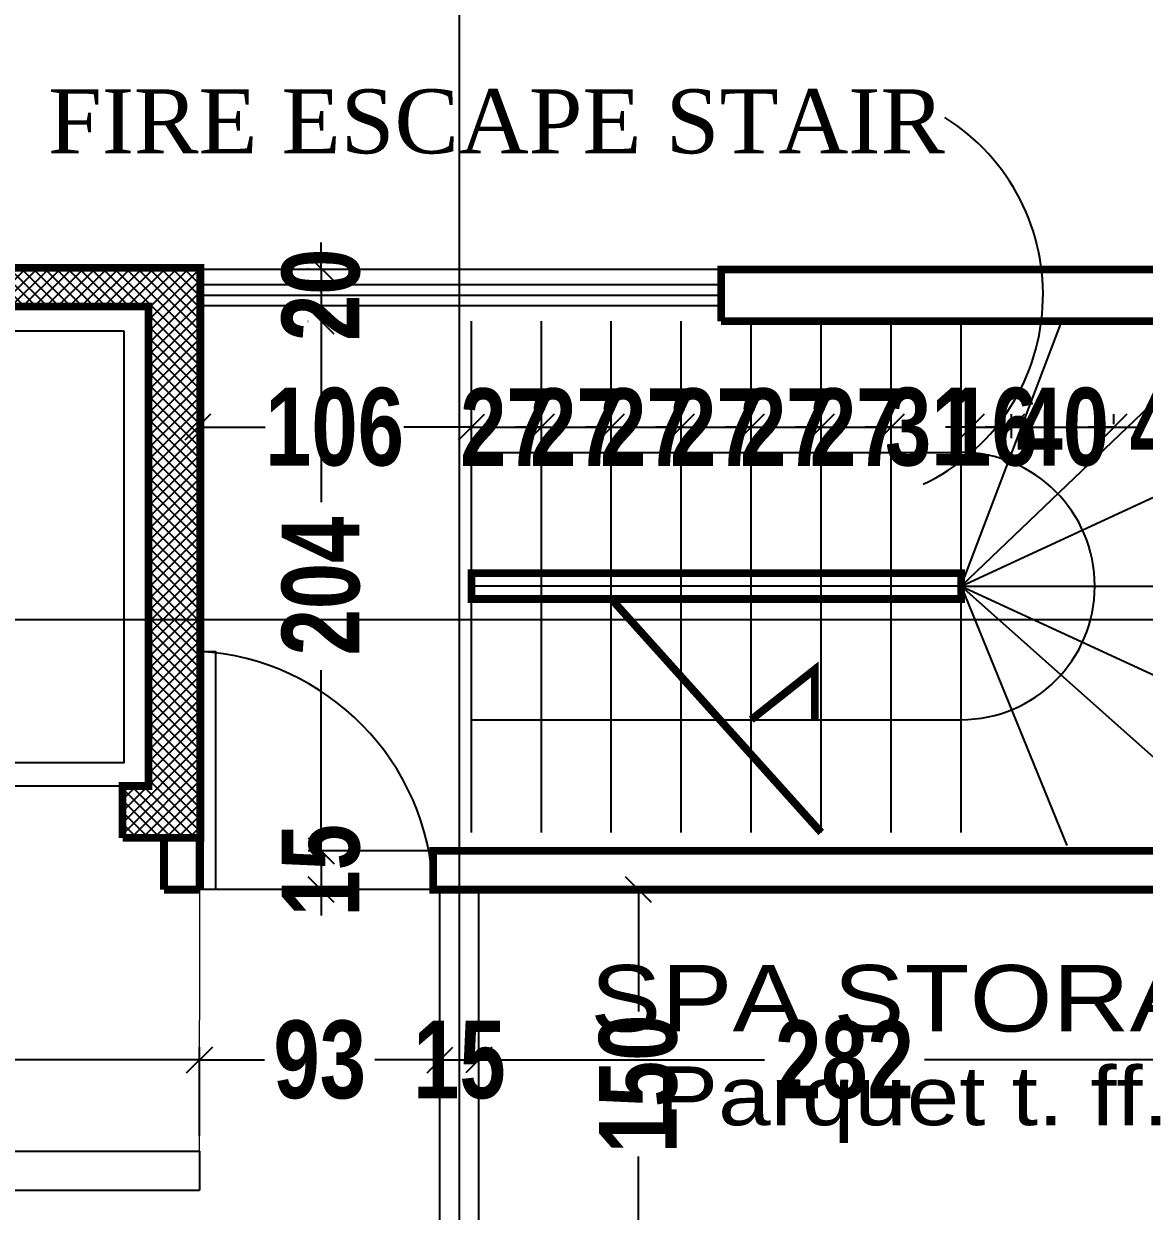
# Model space of a CAD drawing. Extents: x 285329 to 658348, y -83126 to -16980.
# Drawn here: x 354938.6 to 355371.1, y -39686.7 to -39228.2 of the extents above; entities that cross this region are included whole.
import ezdxf

# ---------------------------------------------------------------- set-up
doc = ezdxf.new("R2010")
doc.units = 0
doc.layers.get('0').update_dxf_attribs({"linetype": 'CONTINUOUS'})
doc.layers.get('DEFPOINTS').update_dxf_attribs({"color": 9, "linetype": 'CONTINUOUS'})
for name, color, linetype, lineweight in [('A-text finishing', 6, 'CONTINUOUS', 13), ('A-text function', 30, 'CONTINUOUS', 20), ('VIS', 8, 'CONTINUOUS', 18)]:
    doc.layers.add(name, color=color, linetype=linetype, lineweight=lineweight)
for name, color, linetype in [('AXIS', 1, 'CONTINUOUS'), ('FURNITURE', 4, 'CONTINUOUS'), ('TEXT', 3, 'CONTINUOUS'), ('WALL', 7, 'CONTINUOUS')]:
    doc.layers.add(name, color=color, linetype=linetype)
doc.styles.add('ARIAL', font='BOD_CB.TTF', dxfattribs={"width": 1.2})
doc.styles.add('CITYBLUEPRINT', font='cityb___.ttf', dxfattribs={"width": 0.8})
doc.styles.add('style2', font='romantic.ttf', dxfattribs={"height": 50})
doc.dimstyles.new('50', dxfattribs={"dimtxt": 30, "dimasz": 10, "dimexe": 5, "dimexo": 6, "dimgap": 5, "dimtad": 0, "dimdec": 0, "dimdsep": 46, "dimtxsty": 'CITYBLUEPRINT', "dimblk1": 'OBLIQUE', "dimblk2": 'OBLIQUE', "dimsah": 1, "dimcen": 0.05, "dimdle": 0.03, "dimclre": 22, "dimclrt": 7, "dimadec": 0, "dimazin": 0, "dimtfac": 1, "dimtdec": 0, "dimtix": 1, "dimtmove": 0, "dimatfit": 3, "dimldrblk": 'OBLIQUE', "dimfxl": 1, "dimtolj": 1, "dimtzin": 0, "dimarcsym": 0})

# ---------------------------------------------------------------- blocks, each defined once
blk = doc.blocks.new('ST')
at = {"layer": 'WALL', "linetype": 'Continuous'}
for p, q in [((289093.86, -12839.65), (289282.86, -12839.65)), ((289093.86, -12942.85), (289282.86, -12942.85))]:
    blk.add_line(p, q, dxfattribs=at)
at = {"layer": 'WALL', "linetype": 'Continuous', "const_width": 3}
for points in [[(289147.86, -12896.25), (289228.86, -12986.4)], [(289201.86, -12942.85), (289226.39, -12923.44), (289226.39, -12942.85)]]:
    blk.add_lwpolyline(points, dxfattribs=at)
at = {"layer": 'WALL', "linetype": 'Continuous'}
blk.add_arc((289282.86, -12891.25), 51.6, 270, 90, dxfattribs=at)
blk = doc.blocks.new('cbcb')
at = {"layer": 'AXIS'}
blk.add_line((327244.25, -11089.2), (329571.96, -11089.2), dxfattribs=at)
blk = doc.blocks.new('_Oblique')
at = {"color": 0, "lineweight": -2}
blk.add_line((-0.5, -0.5), (0.5, 0.5), dxfattribs=at)
blk = doc.blocks.new('*D2456')
at = {"layer": 'DEFPOINTS', "color": 0, "linetype": 'Continuous', "lineweight": 5, "transparency": 16777216}
for p in [(355054.25, -39322.66), (355053.42, -39343.08), (355054.25, -39343.08)]:
    blk.add_point(p, dxfattribs=at)
at = {"layer": 'VIS', "color": 0, "linetype": 'Continuous', "lineweight": -2, "transparency": 16777216}
for p, q in [((355053.42, -39322.66), (355053.42, -39312.66)), ((355053.42, -39322.66), (355053.42, -39343.08)), ((355053.42, -39343.08), (355053.42, -39353.08))]:
    blk.add_line(p, q, dxfattribs=at)
at = {"layer": 'VIS', "color": 22, "linetype": 'Continuous', "lineweight": -2, "transparency": 16777216}
for p, q in [((355048.25, -39322.66), (355048.42, -39322.66)), ((355048.25, -39343.08), (355048.42, -39343.08))]:
    blk.add_line(p, q, dxfattribs=at)
at = {"layer": 'VIS', "color": 0, "linetype": 'Continuous', "lineweight": -2, "transparency": 16777216, "xscale": 10, "yscale": 10, "zscale": 10}
for p, rotation in [((355053.42, -39322.66), 270), ((355053.42, -39343.08), 90)]:
    blk.add_blockref('_Oblique', p, dxfattribs=dict(at, rotation=rotation))
at = {"layer": 'VIS', "color": 7, "linetype": 'Continuous', "lineweight": 5, "transparency": 16777216, "insert": (355053.42, -39332.87), "char_height": 30, "attachment_point": 5, "rotation": 90, "style": 'CITYBLUEPRINT'}
blk.add_mtext('\\A1;20', dxfattribs=at)
blk = doc.blocks.new('*D2457')
at = {"layer": 'DEFPOINTS', "color": 0, "linetype": 'Continuous', "lineweight": 5, "transparency": 16777216}
for p in [(355054.25, -39343.08), (355053.42, -39547.51), (355106.98, -39547.51)]:
    blk.add_point(p, dxfattribs=at)
at = {"layer": 'VIS', "color": 22, "linetype": 'Continuous', "lineweight": -2, "transparency": 16777216}
for p, q in [((355048.25, -39343.08), (355048.42, -39343.08)), ((355100.98, -39547.51), (355048.42, -39547.51))]:
    blk.add_line(p, q, dxfattribs=at)
at = {"layer": 'VIS', "color": 0, "linetype": 'Continuous', "lineweight": -2, "transparency": 16777216}
for p, q in [((355053.42, -39343.05), (355053.42, -39412.86)), ((355053.42, -39547.54), (355053.42, -39477.73))]:
    blk.add_line(p, q, dxfattribs=at)
at = {"layer": 'VIS', "color": 0, "linetype": 'Continuous', "lineweight": -2, "transparency": 16777216, "xscale": 10, "yscale": 10, "zscale": 10}
for p, rotation in [((355053.42, -39343.08), 90), ((355053.42, -39547.51), 270)]:
    blk.add_blockref('_Oblique', p, dxfattribs=dict(at, rotation=rotation))
at = {"layer": 'VIS', "color": 7, "linetype": 'Continuous', "lineweight": 5, "transparency": 16777216, "insert": (355053.42, -39445.3), "char_height": 30, "attachment_point": 5, "rotation": 90, "style": 'CITYBLUEPRINT'}
blk.add_mtext('\\A1;204', dxfattribs=at)
blk = doc.blocks.new('*D2458')
at = {"layer": 'DEFPOINTS', "color": 0, "linetype": 'Continuous', "lineweight": 5, "transparency": 16777216}
for p in [(355106.98, -39547.51), (355053.42, -39562.51), (355106.98, -39562.51)]:
    blk.add_point(p, dxfattribs=at)
at = {"layer": 'VIS', "color": 0, "linetype": 'Continuous', "lineweight": -2, "transparency": 16777216}
for p, q in [((355053.42, -39547.51), (355053.42, -39537.51)), ((355053.42, -39547.51), (355053.42, -39562.51)), ((355053.42, -39562.51), (355053.42, -39572.51))]:
    blk.add_line(p, q, dxfattribs=at)
at = {"layer": 'VIS', "color": 22, "linetype": 'Continuous', "lineweight": -2, "transparency": 16777216}
for p, q in [((355100.98, -39547.51), (355048.42, -39547.51)), ((355100.98, -39562.51), (355048.42, -39562.51))]:
    blk.add_line(p, q, dxfattribs=at)
at = {"layer": 'VIS', "color": 0, "linetype": 'Continuous', "lineweight": -2, "transparency": 16777216, "xscale": 10, "yscale": 10, "zscale": 10}
for p, rotation in [((355053.42, -39547.51), 270), ((355053.42, -39562.51), 90)]:
    blk.add_blockref('_Oblique', p, dxfattribs=dict(at, rotation=rotation))
at = {"layer": 'VIS', "color": 7, "linetype": 'Continuous', "lineweight": 5, "transparency": 16777216, "insert": (355053.42, -39555.01), "char_height": 30, "attachment_point": 5, "rotation": 90, "style": 'CITYBLUEPRINT'}
blk.add_mtext('\\A1;15', dxfattribs=at)
blk = doc.blocks.new('*D2466')
at = {"layer": 'DEFPOINTS', "color": 0, "linetype": 'Continuous', "lineweight": 5, "transparency": 16777216}
for p in [(355005.78, -39386.18), (355111.42, -39383.99), (355111.42, -39386.18)]:
    blk.add_point(p, dxfattribs=at)
at = {"layer": 'VIS', "color": 22, "linetype": 'Continuous', "lineweight": -2, "transparency": 16777216}
for p, q in [((355005.78, -39380.18), (355005.78, -39378.99)), ((355111.42, -39380.18), (355111.42, -39378.99))]:
    blk.add_line(p, q, dxfattribs=at)
at = {"layer": 'VIS', "color": 0, "linetype": 'Continuous', "lineweight": -2, "transparency": 16777216}
for p, q in [((355005.75, -39383.99), (355031.82, -39383.99)), ((355111.45, -39383.99), (355085.37, -39383.99))]:
    blk.add_line(p, q, dxfattribs=at)
at = {"layer": 'VIS', "color": 0, "linetype": 'Continuous', "lineweight": -2, "transparency": 16777216, "xscale": 10, "yscale": 10, "zscale": 10, "rotation": 180}
blk.add_blockref('_Oblique', (355005.78, -39383.99), dxfattribs=at)
at = {"layer": 'VIS', "color": 0, "linetype": 'Continuous', "lineweight": -2, "transparency": 16777216, "xscale": 10, "yscale": 10, "zscale": 10}
blk.add_blockref('_Oblique', (355111.42, -39383.99), dxfattribs=at)
at = {"layer": 'VIS', "color": 7, "linetype": 'Continuous', "lineweight": 5, "transparency": 16777216, "insert": (355058.6, -39383.99), "char_height": 30, "attachment_point": 5, "style": 'CITYBLUEPRINT'}
blk.add_mtext('\\A1;106', dxfattribs=at)
blk = doc.blocks.new('*D2467')
at = {"layer": 'DEFPOINTS', "color": 0, "linetype": 'Continuous', "lineweight": 5, "transparency": 16777216}
for p in [(355111.42, -39386.18), (355138.42, -39383.99), (355138.42, -39393.7)]:
    blk.add_point(p, dxfattribs=at)
at = {"layer": 'VIS', "color": 22, "linetype": 'Continuous', "lineweight": -2, "transparency": 16777216}
for p, q in [((355111.42, -39380.18), (355111.42, -39378.99)), ((355138.42, -39387.7), (355138.42, -39378.99))]:
    blk.add_line(p, q, dxfattribs=at)
at = {"layer": 'VIS', "color": 0, "linetype": 'Continuous', "lineweight": -2, "transparency": 16777216}
for p, q in [((355111.42, -39383.99), (355101.42, -39383.99)), ((355111.42, -39383.99), (355138.42, -39383.99)), ((355138.42, -39383.99), (355148.42, -39383.99))]:
    blk.add_line(p, q, dxfattribs=at)
at = {"layer": 'VIS', "color": 0, "linetype": 'Continuous', "lineweight": -2, "transparency": 16777216, "xscale": 10, "yscale": 10, "zscale": 10}
blk.add_blockref('_Oblique', (355111.42, -39383.99), dxfattribs=at)
at = {"layer": 'VIS', "color": 0, "linetype": 'Continuous', "lineweight": -2, "transparency": 16777216, "xscale": 10, "yscale": 10, "zscale": 10, "rotation": 180}
blk.add_blockref('_Oblique', (355138.42, -39383.99), dxfattribs=at)
at = {"layer": 'VIS', "color": 7, "linetype": 'Continuous', "lineweight": 5, "transparency": 16777216, "insert": (355124.92, -39383.99), "char_height": 30, "attachment_point": 5, "style": 'CITYBLUEPRINT'}
blk.add_mtext('\\A1;27', dxfattribs=at)
blk = doc.blocks.new('*D2468')
at = {"layer": 'DEFPOINTS', "color": 0, "linetype": 'Continuous', "lineweight": 5, "transparency": 16777216}
for p in [(355165.42, -39383.99), (355138.42, -39393.7), (355165.42, -39393.7)]:
    blk.add_point(p, dxfattribs=at)
at = {"layer": 'VIS', "color": 22, "linetype": 'Continuous', "lineweight": -2, "transparency": 16777216}
for p, q in [((355138.42, -39387.7), (355138.42, -39378.99)), ((355165.42, -39387.7), (355165.42, -39378.99))]:
    blk.add_line(p, q, dxfattribs=at)
at = {"layer": 'VIS', "color": 0, "linetype": 'Continuous', "lineweight": -2, "transparency": 16777216}
for p, q in [((355138.42, -39383.99), (355128.42, -39383.99)), ((355138.42, -39383.99), (355165.42, -39383.99)), ((355165.42, -39383.99), (355175.42, -39383.99))]:
    blk.add_line(p, q, dxfattribs=at)
at = {"layer": 'VIS', "color": 0, "linetype": 'Continuous', "lineweight": -2, "transparency": 16777216, "xscale": 10, "yscale": 10, "zscale": 10}
blk.add_blockref('_Oblique', (355138.42, -39383.99), dxfattribs=at)
at = {"layer": 'VIS', "color": 0, "linetype": 'Continuous', "lineweight": -2, "transparency": 16777216, "xscale": 10, "yscale": 10, "zscale": 10, "rotation": 180}
blk.add_blockref('_Oblique', (355165.42, -39383.99), dxfattribs=at)
at = {"layer": 'VIS', "color": 7, "linetype": 'Continuous', "lineweight": 5, "transparency": 16777216, "insert": (355151.92, -39383.99), "char_height": 30, "attachment_point": 5, "style": 'CITYBLUEPRINT'}
blk.add_mtext('\\A1;27', dxfattribs=at)
blk = doc.blocks.new('*D2469')
at = {"layer": 'DEFPOINTS', "color": 0, "linetype": 'Continuous', "lineweight": 5, "transparency": 16777216}
for p in [(355192.42, -39383.99), (355165.42, -39393.7), (355192.42, -39393.7)]:
    blk.add_point(p, dxfattribs=at)
at = {"layer": 'VIS', "color": 22, "linetype": 'Continuous', "lineweight": -2, "transparency": 16777216}
for p, q in [((355165.42, -39387.7), (355165.42, -39378.99)), ((355192.42, -39387.7), (355192.42, -39378.99))]:
    blk.add_line(p, q, dxfattribs=at)
at = {"layer": 'VIS', "color": 0, "linetype": 'Continuous', "lineweight": -2, "transparency": 16777216}
for p, q in [((355165.42, -39383.99), (355155.42, -39383.99)), ((355165.42, -39383.99), (355192.42, -39383.99)), ((355192.42, -39383.99), (355202.42, -39383.99))]:
    blk.add_line(p, q, dxfattribs=at)
at = {"layer": 'VIS', "color": 0, "linetype": 'Continuous', "lineweight": -2, "transparency": 16777216, "xscale": 10, "yscale": 10, "zscale": 10}
blk.add_blockref('_Oblique', (355165.42, -39383.99), dxfattribs=at)
at = {"layer": 'VIS', "color": 0, "linetype": 'Continuous', "lineweight": -2, "transparency": 16777216, "xscale": 10, "yscale": 10, "zscale": 10, "rotation": 180}
blk.add_blockref('_Oblique', (355192.42, -39383.99), dxfattribs=at)
at = {"layer": 'VIS', "color": 7, "linetype": 'Continuous', "lineweight": 5, "transparency": 16777216, "insert": (355178.92, -39383.99), "char_height": 30, "attachment_point": 5, "style": 'CITYBLUEPRINT'}
blk.add_mtext('\\A1;27', dxfattribs=at)
blk = doc.blocks.new('*D2470')
at = {"layer": 'DEFPOINTS', "color": 0, "linetype": 'Continuous', "lineweight": 5, "transparency": 16777216}
for p in [(355219.42, -39383.99), (355192.42, -39393.7), (355219.42, -39393.7)]:
    blk.add_point(p, dxfattribs=at)
at = {"layer": 'VIS', "color": 22, "linetype": 'Continuous', "lineweight": -2, "transparency": 16777216}
for p, q in [((355192.42, -39387.7), (355192.42, -39378.99)), ((355219.42, -39387.7), (355219.42, -39378.99))]:
    blk.add_line(p, q, dxfattribs=at)
at = {"layer": 'VIS', "color": 0, "linetype": 'Continuous', "lineweight": -2, "transparency": 16777216}
for p, q in [((355192.42, -39383.99), (355182.42, -39383.99)), ((355192.42, -39383.99), (355219.42, -39383.99)), ((355219.42, -39383.99), (355229.42, -39383.99))]:
    blk.add_line(p, q, dxfattribs=at)
at = {"layer": 'VIS', "color": 0, "linetype": 'Continuous', "lineweight": -2, "transparency": 16777216, "xscale": 10, "yscale": 10, "zscale": 10}
blk.add_blockref('_Oblique', (355192.42, -39383.99), dxfattribs=at)
at = {"layer": 'VIS', "color": 0, "linetype": 'Continuous', "lineweight": -2, "transparency": 16777216, "xscale": 10, "yscale": 10, "zscale": 10, "rotation": 180}
blk.add_blockref('_Oblique', (355219.42, -39383.99), dxfattribs=at)
at = {"layer": 'VIS', "color": 7, "linetype": 'Continuous', "lineweight": 5, "transparency": 16777216, "insert": (355205.92, -39383.99), "char_height": 30, "attachment_point": 5, "style": 'CITYBLUEPRINT'}
blk.add_mtext('\\A1;27', dxfattribs=at)
blk = doc.blocks.new('*D2471')
at = {"layer": 'DEFPOINTS', "color": 0, "linetype": 'Continuous', "lineweight": 5, "transparency": 16777216}
for p in [(355246.42, -39383.99), (355219.42, -39393.7), (355246.42, -39393.7)]:
    blk.add_point(p, dxfattribs=at)
at = {"layer": 'VIS', "color": 22, "linetype": 'Continuous', "lineweight": -2, "transparency": 16777216}
for p, q in [((355219.42, -39387.7), (355219.42, -39378.99)), ((355246.42, -39387.7), (355246.42, -39378.99))]:
    blk.add_line(p, q, dxfattribs=at)
at = {"layer": 'VIS', "color": 0, "linetype": 'Continuous', "lineweight": -2, "transparency": 16777216}
for p, q in [((355219.42, -39383.99), (355209.42, -39383.99)), ((355219.42, -39383.99), (355246.42, -39383.99)), ((355246.42, -39383.99), (355256.42, -39383.99))]:
    blk.add_line(p, q, dxfattribs=at)
at = {"layer": 'VIS', "color": 0, "linetype": 'Continuous', "lineweight": -2, "transparency": 16777216, "xscale": 10, "yscale": 10, "zscale": 10}
blk.add_blockref('_Oblique', (355219.42, -39383.99), dxfattribs=at)
at = {"layer": 'VIS', "color": 0, "linetype": 'Continuous', "lineweight": -2, "transparency": 16777216, "xscale": 10, "yscale": 10, "zscale": 10, "rotation": 180}
blk.add_blockref('_Oblique', (355246.42, -39383.99), dxfattribs=at)
at = {"layer": 'VIS', "color": 7, "linetype": 'Continuous', "lineweight": 5, "transparency": 16777216, "insert": (355232.92, -39383.99), "char_height": 30, "attachment_point": 5, "style": 'CITYBLUEPRINT'}
blk.add_mtext('\\A1;27', dxfattribs=at)
blk = doc.blocks.new('*D2472')
at = {"layer": 'DEFPOINTS', "color": 0, "linetype": 'Continuous', "lineweight": 5, "transparency": 16777216}
for p in [(355273.42, -39383.99), (355246.42, -39393.7), (355273.42, -39393.7)]:
    blk.add_point(p, dxfattribs=at)
at = {"layer": 'VIS', "color": 22, "linetype": 'Continuous', "lineweight": -2, "transparency": 16777216}
for p, q in [((355246.42, -39387.7), (355246.42, -39378.99)), ((355273.42, -39387.7), (355273.42, -39378.99))]:
    blk.add_line(p, q, dxfattribs=at)
at = {"layer": 'VIS', "color": 0, "linetype": 'Continuous', "lineweight": -2, "transparency": 16777216}
for p, q in [((355246.42, -39383.99), (355236.42, -39383.99)), ((355246.42, -39383.99), (355273.42, -39383.99)), ((355273.42, -39383.99), (355283.42, -39383.99))]:
    blk.add_line(p, q, dxfattribs=at)
at = {"layer": 'VIS', "color": 0, "linetype": 'Continuous', "lineweight": -2, "transparency": 16777216, "xscale": 10, "yscale": 10, "zscale": 10}
blk.add_blockref('_Oblique', (355246.42, -39383.99), dxfattribs=at)
at = {"layer": 'VIS', "color": 0, "linetype": 'Continuous', "lineweight": -2, "transparency": 16777216, "xscale": 10, "yscale": 10, "zscale": 10, "rotation": 180}
blk.add_blockref('_Oblique', (355273.42, -39383.99), dxfattribs=at)
at = {"layer": 'VIS', "color": 7, "linetype": 'Continuous', "lineweight": 5, "transparency": 16777216, "insert": (355259.92, -39383.99), "char_height": 30, "attachment_point": 5, "style": 'CITYBLUEPRINT'}
blk.add_mtext('\\A1;27', dxfattribs=at)
blk = doc.blocks.new('*D2473')
at = {"layer": 'DEFPOINTS', "color": 0, "linetype": 'Continuous', "lineweight": 5, "transparency": 16777216}
for p in [(355304.34, -39383.99), (355273.42, -39393.7), (355304.34, -39393.85)]:
    blk.add_point(p, dxfattribs=at)
at = {"layer": 'VIS', "color": 22, "linetype": 'Continuous', "lineweight": -2, "transparency": 16777216}
for p, q in [((355273.42, -39387.7), (355273.42, -39378.99)), ((355304.34, -39387.85), (355304.34, -39378.99))]:
    blk.add_line(p, q, dxfattribs=at)
at = {"layer": 'VIS', "color": 0, "linetype": 'Continuous', "lineweight": -2, "transparency": 16777216}
for p, q in [((355273.42, -39383.99), (355263.42, -39383.99)), ((355273.42, -39383.99), (355274.12, -39383.99)), ((355304.34, -39383.99), (355303.64, -39383.99)), ((355304.34, -39383.99), (355314.34, -39383.99))]:
    blk.add_line(p, q, dxfattribs=at)
at = {"layer": 'VIS', "color": 0, "linetype": 'Continuous', "lineweight": -2, "transparency": 16777216, "xscale": 10, "yscale": 10, "zscale": 10}
blk.add_blockref('_Oblique', (355273.42, -39383.99), dxfattribs=at)
at = {"layer": 'VIS', "color": 0, "linetype": 'Continuous', "lineweight": -2, "transparency": 16777216, "xscale": 10, "yscale": 10, "zscale": 10, "rotation": 180}
blk.add_blockref('_Oblique', (355304.34, -39383.99), dxfattribs=at)
at = {"layer": 'VIS', "color": 7, "linetype": 'Continuous', "lineweight": 5, "transparency": 16777216, "insert": (355288.88, -39383.99), "char_height": 30, "attachment_point": 5, "style": 'CITYBLUEPRINT'}
blk.add_mtext('\\A1;31', dxfattribs=at)
blk = doc.blocks.new('*D2474')
at = {"layer": 'DEFPOINTS', "color": 0, "linetype": 'Continuous', "lineweight": 5, "transparency": 16777216}
for p in [(355319.88, -39383.99), (355304.34, -39393.85), (355319.88, -39394.19)]:
    blk.add_point(p, dxfattribs=at)
at = {"layer": 'VIS', "color": 22, "linetype": 'Continuous', "lineweight": -2, "transparency": 16777216}
for p, q in [((355304.34, -39387.85), (355304.34, -39378.99)), ((355319.88, -39388.19), (355319.88, -39378.99))]:
    blk.add_line(p, q, dxfattribs=at)
at = {"layer": 'VIS', "color": 0, "linetype": 'Continuous', "lineweight": -2, "transparency": 16777216}
for p, q in [((355304.34, -39383.99), (355294.34, -39383.99)), ((355304.34, -39383.99), (355319.88, -39383.99)), ((355319.88, -39383.99), (355329.88, -39383.99))]:
    blk.add_line(p, q, dxfattribs=at)
at = {"layer": 'VIS', "color": 0, "linetype": 'Continuous', "lineweight": -2, "transparency": 16777216, "xscale": 10, "yscale": 10, "zscale": 10}
blk.add_blockref('_Oblique', (355304.34, -39383.99), dxfattribs=at)
at = {"layer": 'VIS', "color": 0, "linetype": 'Continuous', "lineweight": -2, "transparency": 16777216, "xscale": 10, "yscale": 10, "zscale": 10, "rotation": 180}
blk.add_blockref('_Oblique', (355319.88, -39383.99), dxfattribs=at)
at = {"layer": 'VIS', "color": 7, "linetype": 'Continuous', "lineweight": 5, "transparency": 16777216, "insert": (355312.11, -39383.99), "char_height": 30, "attachment_point": 5, "style": 'CITYBLUEPRINT'}
blk.add_mtext('\\A1;16', dxfattribs=at)
blk = doc.blocks.new('*D2475')
at = {"layer": 'DEFPOINTS', "color": 0, "linetype": 'Continuous', "lineweight": 5, "transparency": 16777216}
for p in [(355359.42, -39383.99), (355359.42, -39388.86), (355319.88, -39394.19)]:
    blk.add_point(p, dxfattribs=at)
at = {"layer": 'VIS', "color": 22, "linetype": 'Continuous', "lineweight": -2, "transparency": 16777216}
for p, q in [((355319.88, -39388.19), (355319.88, -39378.99)), ((355359.42, -39382.86), (355359.42, -39378.99))]:
    blk.add_line(p, q, dxfattribs=at)
at = {"layer": 'VIS', "color": 0, "linetype": 'Continuous', "lineweight": -2, "transparency": 16777216}
for p, q in [((355319.88, -39383.99), (355309.88, -39383.99)), ((355319.88, -39383.99), (355359.42, -39383.99)), ((355359.42, -39383.99), (355369.42, -39383.99))]:
    blk.add_line(p, q, dxfattribs=at)
at = {"layer": 'VIS', "color": 0, "linetype": 'Continuous', "lineweight": -2, "transparency": 16777216, "xscale": 10, "yscale": 10, "zscale": 10}
blk.add_blockref('_Oblique', (355319.88, -39383.99), dxfattribs=at)
at = {"layer": 'VIS', "color": 0, "linetype": 'Continuous', "lineweight": -2, "transparency": 16777216, "xscale": 10, "yscale": 10, "zscale": 10, "rotation": 180}
blk.add_blockref('_Oblique', (355359.42, -39383.99), dxfattribs=at)
at = {"layer": 'VIS', "color": 7, "linetype": 'Continuous', "lineweight": 5, "transparency": 16777216, "insert": (355339.65, -39383.99), "char_height": 30, "attachment_point": 5, "style": 'CITYBLUEPRINT'}
blk.add_mtext('\\A1;40', dxfattribs=at)
blk = doc.blocks.new('*D2476')
at = {"layer": 'DEFPOINTS', "color": 0, "linetype": 'Continuous', "lineweight": 5, "transparency": 16777216}
for p in [(355407.28, -39382.96), (355407.28, -39383.99), (355359.42, -39388.86)]:
    blk.add_point(p, dxfattribs=at)
at = {"layer": 'VIS', "color": 22, "linetype": 'Continuous', "lineweight": -2, "transparency": 16777216}
for p, q in [((355359.42, -39382.86), (355359.42, -39378.99)), ((355407.28, -39388.96), (355407.28, -39388.99))]:
    blk.add_line(p, q, dxfattribs=at)
at = {"layer": 'VIS', "color": 0, "linetype": 'Continuous', "lineweight": -2, "transparency": 16777216}
for p, q in [((355359.42, -39383.99), (355349.42, -39383.99)), ((355359.42, -39383.99), (355361.22, -39383.99)), ((355407.28, -39383.99), (355405.47, -39383.99)), ((355407.28, -39383.99), (355417.28, -39383.99))]:
    blk.add_line(p, q, dxfattribs=at)
at = {"layer": 'VIS', "color": 0, "linetype": 'Continuous', "lineweight": -2, "transparency": 16777216, "xscale": 10, "yscale": 10, "zscale": 10}
blk.add_blockref('_Oblique', (355359.42, -39383.99), dxfattribs=at)
at = {"layer": 'VIS', "color": 0, "linetype": 'Continuous', "lineweight": -2, "transparency": 16777216, "xscale": 10, "yscale": 10, "zscale": 10, "rotation": 180}
blk.add_blockref('_Oblique', (355407.28, -39383.99), dxfattribs=at)
at = {"layer": 'VIS', "color": 7, "linetype": 'Continuous', "lineweight": 5, "transparency": 16777216, "insert": (355383.35, -39383.99), "char_height": 30, "attachment_point": 5, "style": 'CITYBLUEPRINT'}
blk.add_mtext('\\A1;48', dxfattribs=at)
blk = doc.blocks.new('huy')
at = {"layer": 'AXIS'}
h = blk.add_hatch(dxfattribs=at)
h.set_pattern_fill('ANSI37', color=256, style=0)
h.set_pattern_definition([(45, (-12919.7087, 458.9356), (-2.24506403, 2.24506403), []), (135, (-12919.7087, 458.9356), (-2.24506403, -2.24506403), [])])
h.paths.add_polyline_path([(322259.9, -40340.58), (322280.3, -40340.58), (322280.3, -40155.5), (322259.9, -40155.5)], flags=17)
h.paths.add_polyline_path([(322259.9, -40340.58), (322259.9, -40360.58), (322374.96, -40360.58), (322374.96, -40340.58)])
h.paths.add_polyline_path([(322259.9, -40140.5), (322259.9, -40155.5), (322500, -40155.5), (322500, -40340.58), (322490, -40340.58), (322490, -40360.58), (322520, -40360.58), (322520, -40140.5)])
at = {"layer": 'FURNITURE'}
blk.add_line((322490, -40340.58), (322374.96, -40340.58), dxfattribs=at)
at = {"layer": 'FURNITURE', "ltscale": 3}
for points in [[(322490.61, -40165), (322314.88, -40165), (322314.88, -40331.45), (322490.61, -40331.45)], [(322311.5, -40311.6), (322286.23, -40311.6), (322286.23, -40192.66), (322311.5, -40192.66)]]:
    blk.add_lwpolyline(points, close=True, dxfattribs=at)
at = {"layer": 'WALL', "ltscale": 3}
blk.add_line((322259.9, -40140.5), (322424.96, -40140.5), dxfattribs=at)
blk.add_line((322259.9, -40140.5), (322424.96, -40140.5), dxfattribs=at)
blk.add_line((322259.9, -40140.5), (322424.96, -40140.5), dxfattribs=at)
at = {"layer": 'WALL', "linetype": 'Continuous', "const_width": 3}
for points in [[(322374.96, -40360.58), (322259.9, -40360.58), (322259.9, -40140.5), (322484.96, -40140.5)], [(322259.9, -40140.5), (322424.96, -40140.5)], [(322259.9, -40140.5), (322424.96, -40140.5)], [(322484.96, -40140.5), (322520, -40140.5), (322520, -40360.58), (322490, -40360.58)], [(322490, -40340.58), (322500, -40340.58), (322500, -40155.5), (322280.3, -40155.5), (322280.3, -40340.58), (322374.96, -40340.58)], [(322374.96, -40340.58), (322374.96, -40360.58)], [(322490, -40340.58), (322490, -40360.58)], [(322500, -40340.58), (322490, -40340.58), (322490, -40360.58)]]:
    blk.add_lwpolyline(points, dxfattribs=at)
blk = doc.blocks.new('*D2794')
at = {"layer": 'DEFPOINTS', "color": 0, "linetype": 'Continuous', "lineweight": 5, "transparency": 16777216}
for p in [(355006.47, -39628.26), (354761.69, -39663.52), (355006.47, -39663.52)]:
    blk.add_point(p, dxfattribs=at)
at = {"layer": 'VIS', "color": 22, "linetype": 'Continuous', "lineweight": -2, "transparency": 16777216}
for p, q in [((354761.69, -39657.52), (354761.69, -39623.26)), ((355006.47, -39657.52), (355006.47, -39623.26))]:
    blk.add_line(p, q, dxfattribs=at)
at = {"layer": 'VIS', "color": 0, "linetype": 'Continuous', "lineweight": -2, "transparency": 16777216}
for p, q in [((354761.66, -39628.26), (354854.12, -39628.26)), ((355006.5, -39628.26), (354914.04, -39628.26))]:
    blk.add_line(p, q, dxfattribs=at)
at = {"layer": 'VIS', "color": 0, "linetype": 'Continuous', "lineweight": -2, "transparency": 16777216, "xscale": 10, "yscale": 10, "zscale": 10, "rotation": 180}
blk.add_blockref('_Oblique', (354761.69, -39628.26), dxfattribs=at)
at = {"layer": 'VIS', "color": 0, "linetype": 'Continuous', "lineweight": -2, "transparency": 16777216, "xscale": 10, "yscale": 10, "zscale": 10}
blk.add_blockref('_Oblique', (355006.47, -39628.26), dxfattribs=at)
at = {"layer": 'VIS', "color": 7, "linetype": 'Continuous', "lineweight": 5, "transparency": 16777216, "insert": (354884.08, -39628.26), "char_height": 30, "attachment_point": 5, "style": 'CITYBLUEPRINT'}
blk.add_mtext('\\A1;245', dxfattribs=at)
blk = doc.blocks.new('*D2795')
at = {"layer": 'DEFPOINTS', "color": 0, "linetype": 'Continuous', "lineweight": 5, "transparency": 16777216}
for p in [(355099.29, -39628.26), (355006.47, -39663.52), (355099.29, -39663.52)]:
    blk.add_point(p, dxfattribs=at)
at = {"layer": 'VIS', "color": 22, "linetype": 'Continuous', "lineweight": -2, "transparency": 16777216}
for p, q in [((355006.47, -39657.52), (355006.47, -39623.26)), ((355099.29, -39657.52), (355099.29, -39623.26))]:
    blk.add_line(p, q, dxfattribs=at)
at = {"layer": 'VIS', "color": 0, "linetype": 'Continuous', "lineweight": -2, "transparency": 16777216}
for p, q in [((355006.44, -39628.26), (355031.59, -39628.26)), ((355099.32, -39628.26), (355074.17, -39628.26))]:
    blk.add_line(p, q, dxfattribs=at)
at = {"layer": 'VIS', "color": 0, "linetype": 'Continuous', "lineweight": -2, "transparency": 16777216, "xscale": 10, "yscale": 10, "zscale": 10, "rotation": 180}
blk.add_blockref('_Oblique', (355006.47, -39628.26), dxfattribs=at)
at = {"layer": 'VIS', "color": 0, "linetype": 'Continuous', "lineweight": -2, "transparency": 16777216, "xscale": 10, "yscale": 10, "zscale": 10}
blk.add_blockref('_Oblique', (355099.29, -39628.26), dxfattribs=at)
at = {"layer": 'VIS', "color": 7, "linetype": 'Continuous', "lineweight": 5, "transparency": 16777216, "insert": (355052.88, -39628.26), "char_height": 30, "attachment_point": 5, "style": 'CITYBLUEPRINT'}
blk.add_mtext('\\A1;93', dxfattribs=at)
blk = doc.blocks.new('*D2796')
at = {"layer": 'DEFPOINTS', "color": 0, "linetype": 'Continuous', "lineweight": 5, "transparency": 16777216}
for p in [(355114.29, -39628.26), (355099.29, -39663.52), (355114.29, -39663.52)]:
    blk.add_point(p, dxfattribs=at)
at = {"layer": 'VIS', "color": 22, "linetype": 'Continuous', "lineweight": -2, "transparency": 16777216}
for p, q in [((355099.29, -39657.52), (355099.29, -39623.26)), ((355114.29, -39657.52), (355114.29, -39623.26))]:
    blk.add_line(p, q, dxfattribs=at)
at = {"layer": 'VIS', "color": 0, "linetype": 'Continuous', "lineweight": -2, "transparency": 16777216}
for p, q in [((355099.29, -39628.26), (355089.29, -39628.26)), ((355099.29, -39628.26), (355114.29, -39628.26)), ((355114.29, -39628.26), (355124.29, -39628.26))]:
    blk.add_line(p, q, dxfattribs=at)
at = {"layer": 'VIS', "color": 0, "linetype": 'Continuous', "lineweight": -2, "transparency": 16777216, "xscale": 10, "yscale": 10, "zscale": 10}
blk.add_blockref('_Oblique', (355099.29, -39628.26), dxfattribs=at)
at = {"layer": 'VIS', "color": 0, "linetype": 'Continuous', "lineweight": -2, "transparency": 16777216, "xscale": 10, "yscale": 10, "zscale": 10, "rotation": 180}
blk.add_blockref('_Oblique', (355114.29, -39628.26), dxfattribs=at)
at = {"layer": 'VIS', "color": 7, "linetype": 'Continuous', "lineweight": 5, "transparency": 16777216, "insert": (355106.79, -39628.26), "char_height": 30, "attachment_point": 5, "style": 'CITYBLUEPRINT'}
blk.add_mtext('\\A1;15', dxfattribs=at)
blk = doc.blocks.new('*D2797')
at = {"layer": 'DEFPOINTS', "color": 0, "linetype": 'Continuous', "lineweight": 5, "transparency": 16777216}
for p in [(355396.47, -39628.26), (355114.29, -39663.52), (355396.47, -39663.52)]:
    blk.add_point(p, dxfattribs=at)
at = {"layer": 'VIS', "color": 22, "linetype": 'Continuous', "lineweight": -2, "transparency": 16777216}
for p, q in [((355114.29, -39657.52), (355114.29, -39623.26)), ((355396.47, -39657.52), (355396.47, -39623.26))]:
    blk.add_line(p, q, dxfattribs=at)
at = {"layer": 'VIS', "color": 0, "linetype": 'Continuous', "lineweight": -2, "transparency": 16777216}
for p, q in [((355114.26, -39628.26), (355224.51, -39628.26)), ((355396.5, -39628.26), (355286.25, -39628.26))]:
    blk.add_line(p, q, dxfattribs=at)
at = {"layer": 'VIS', "color": 0, "linetype": 'Continuous', "lineweight": -2, "transparency": 16777216, "xscale": 10, "yscale": 10, "zscale": 10, "rotation": 180}
blk.add_blockref('_Oblique', (355114.29, -39628.26), dxfattribs=at)
at = {"layer": 'VIS', "color": 0, "linetype": 'Continuous', "lineweight": -2, "transparency": 16777216, "xscale": 10, "yscale": 10, "zscale": 10}
blk.add_blockref('_Oblique', (355396.47, -39628.26), dxfattribs=at)
at = {"layer": 'VIS', "color": 7, "linetype": 'Continuous', "lineweight": 5, "transparency": 16777216, "insert": (355255.38, -39628.26), "char_height": 30, "attachment_point": 5, "style": 'CITYBLUEPRINT'}
blk.add_mtext('\\A1;282', dxfattribs=at)
blk = doc.blocks.new('*D2824')
at = {"layer": 'DEFPOINTS', "color": 0, "linetype": 'Continuous', "lineweight": 5, "transparency": 16777216}
for p in [(355175.87, -39562.51), (355239.29, -39562.51), (355239.29, -39712.51)]:
    blk.add_point(p, dxfattribs=at)
at = {"layer": 'VIS', "color": 22, "linetype": 'Continuous', "lineweight": -2, "transparency": 16777216}
for p, q in [((355233.29, -39562.51), (355170.87, -39562.51)), ((355233.29, -39712.51), (355170.87, -39712.51))]:
    blk.add_line(p, q, dxfattribs=at)
at = {"layer": 'VIS', "color": 0, "linetype": 'Continuous', "lineweight": -2, "transparency": 16777216}
for p, q in [((355175.87, -39562.48), (355175.87, -39609.53)), ((355175.87, -39712.54), (355175.87, -39665.5))]:
    blk.add_line(p, q, dxfattribs=at)
at = {"layer": 'VIS', "color": 0, "linetype": 'Continuous', "lineweight": -2, "transparency": 16777216, "xscale": 10, "yscale": 10, "zscale": 10}
for p, rotation in [((355175.87, -39562.51), 90), ((355175.87, -39712.51), 270)]:
    blk.add_blockref('_Oblique', p, dxfattribs=dict(at, rotation=rotation))
at = {"layer": 'VIS', "color": 7, "linetype": 'Continuous', "lineweight": 5, "transparency": 16777216, "insert": (355175.87, -39637.51), "char_height": 30, "attachment_point": 5, "rotation": 90, "style": 'CITYBLUEPRINT'}
blk.add_mtext('\\A1;150', dxfattribs=at)

msp = doc.modelspace()

# ---------------------------------------------------------------- linework, layer by layer
at = {"layer": 'AXIS'}
for p, q in [((355106.79, -42661.74), (355106.79, -39010.91)), ((354000.46, -39458.25), (356328.17, -39458.25))]:
    msp.add_line(p, q, dxfattribs=at)
at = {"layer": 'AXIS', "const_width": 3}
msp.add_lwpolyline([(355111.42, -39440.3), (355300.42, -39440.3), (355300.42, -39450.3), (355111.42, -39450.3), (355111.42, -39440.3)], dxfattribs=at)
at = {"layer": 'FURNITURE', "ltscale": 3}
for p, q in [((355207.8, -39323.08), (355005.78, -39323.08)), ((355207.8, -39329.08), (355005.78, -39329.08)), ((355207.8, -39333.08), (355005.78, -39333.08)), ((355207.8, -39337.08), (355005.78, -39337.08)), ((355111.42, -39540.45), (355111.42, -39343.08)), ((355138.42, -39540.45), (355138.42, -39343.08)), ((355165.42, -39540.45), (355165.42, -39343.08)), ((355192.42, -39540.45), (355192.42, -39343.08)), ((355219.42, -39540.45), (355219.42, -39343.08)), ((355246.42, -39540.45), (355246.42, -39343.08)), ((355273.42, -39540.45), (355273.42, -39343.08)), ((355300.42, -39540.45), (355300.42, -39343.08)), ((355407.28, -39343.08), (355300.42, -39445.3)), ((355300.42, -39445.3), (355339.34, -39343.08)), ((355300.42, -39445.3), (355407.28, -39395.91)), ((355300.42, -39440.3), (355111.42, -39440.3)), ((355300.42, -39445.3), (355111.42, -39445.3)), ((355300.42, -39445.3), (355407.28, -39445.3)), ((355407.28, -39540.45), (355300.42, -39445.3)), ((355300.42, -39445.3), (355407.28, -39494.69)), ((355300.42, -39445.3), (355341.25, -39545.45)), ((355300.42, -39450.3), (355111.42, -39450.3))]:
    msp.add_line(p, q, dxfattribs=at)
at = {"layer": 'FURNITURE'}
for p, q in [((355006.66, -39562.51), (355006.66, -39542.51)), ((355006.66, -39562.51), (355006.66, -39542.51)), ((355096.66, -39562.51), (355009.85, -39562.51))]:
    msp.add_line(p, q, dxfattribs=at)
at = {"layer": 'FURNITURE', "flags": 128}
msp.add_lwpolyline([(355006.66, -39562.51), (355006.66, -39470.55), (355012.66, -39470.55), (355012.66, -39562.51), (355006.66, -39562.51)], dxfattribs=at)
at = {"layer": 'FURNITURE'}
msp.add_arc((355001.12, -39565.99), 95.6, 2.0865, 86.6771, dxfattribs=at)
at = {"layer": 'VIS', "linetype": 'Continuous', "lineweight": 5}
msp.add_line((355006.47, -39663.52), (355006.66, -39562.51), dxfattribs=at)
at = {"layer": 'WALL', "ltscale": 3}
for p, q in [((355006.66, -39562.51), (355006.66, -39542.51)), ((354761.69, -39663.52), (355006.47, -39663.52)), ((355006.47, -39663.52), (355006.47, -39678.52)), ((354746.69, -39678.52), (355006.47, -39678.52))]:
    msp.add_line(p, q, dxfattribs=at)
at = {"layer": 'WALL', "linetype": 'Continuous'}
for p, q in [((355006.66, -39562.51), (355006.66, -39542.51)), ((355006.66, -39562.51), (355006.66, -39542.51)), ((355099.29, -40234.96), (355099.29, -39562.51)), ((355114.29, -40219.96), (355114.29, -39562.51))]:
    msp.add_line(p, q, dxfattribs=at)
at = {"layer": 'WALL', "linetype": 'Continuous', "const_width": 3}
for points in [[(355427.28, -39323.08), (355207.8, -39323.08)], [(355207.8, -39343.08), (355207.8, -39323.08), (355227.8, -39323.08)], [(355207.8, -39343.08), (355407.28, -39343.08), (355407.28, -39547.51), (355096.66, -39547.51), (355096.66, -39562.51), (355427.28, -39562.51)], [(354992.79, -39542.51), (354992.79, -39562.51)], [(355006.47, -39542.51), (355006.47, -39562.51)], [(355006.66, -39542.51), (355006.66, -39562.51)], [(355006.47, -39562.51), (354992.79, -39562.51)]]:
    msp.add_lwpolyline(points, dxfattribs=at)
at = {"layer": 'WALL', "linetype": 'Continuous'}
msp.add_arc((355251.13, -39332.91), 80.9, 295.3647, 57.8591, dxfattribs=at)

# ---------------------------------------------------------------- block references
at = {"layer": 'VIS', "linetype": 'Continuous', "lineweight": 5}
for name, p in [('cbcb', (26755.73, -28369.04)), ('huy', (32486.79, 818.07))]:
    msp.add_blockref(name, p, dxfattribs=at)
at = {"layer": 'WALL', "linetype": 'Continuous'}
msp.add_blockref('ST', (66017.56, -26554.04), dxfattribs=at)

# ---------------------------------------------------------------- texts
at = {"layer": 'A-text finishing', "style": 'ARIAL', "width": 1.2}
msp.add_text('Parquet t. ff.', height=22.68, dxfattribs=at).set_placement((355182.35, -39653.45))
at = {"layer": 'A-text function', "insert": (355157.27, -39591.61), "char_height": 25.6568, "width": 777.2791, "attachment_point": 1, "style": 'ARIAL'}
msp.add_mtext('SPA STORAGE', dxfattribs=at)
at = {"layer": 'TEXT', "insert": (355294.17, -39253.54), "char_height": 24.696, "width": 410.1463, "attachment_point": 3, "style": 'style2'}
msp.add_mtext('FIRE ESCAPE STAIR', dxfattribs=at)

# ---------------------------------------------------------------- dimensions: what is measured, and where the dimension line sits
at = {"layer": 'VIS', "linetype": 'Continuous', "lineweight": 5}
dim = msp.add_linear_dim(base=(355053.42, -39343.08), p1=(355054.25, -39322.66), p2=(355054.25, -39343.08), angle=90, dimstyle='50', dxfattribs=at)
dim.commit()
dim.dimension.update_dxf_attribs({"geometry": '*D2456', "text_midpoint": (355053.42, -39332.87)})
for base, p1, p2, picture, middle in [((355053.42, -39547.51), (355054.25, -39343.08), (355106.98, -39547.51), '*D2457', (355053.42, -39445.3)), ((355053.42, -39562.51), (355106.98, -39547.51), (355106.98, -39562.51), '*D2458', (355053.42, -39555.01)), ((355175.87, -39562.51), (355239.29, -39712.51), (355239.29, -39562.51), '*D2824', (355175.87, -39637.51))]:
    dim = msp.add_linear_dim(base=base, p1=p1, p2=p2, angle=90, dimstyle='50', override={"dimtmove": 1}, dxfattribs=at)
    dim.commit()
    dim.dimension.update_dxf_attribs({"geometry": picture, "text_midpoint": middle})
for base, p1, p2, picture, middle in [((355111.42, -39383.99), (355005.78, -39386.18), (355111.42, -39386.18), '*D2466', (355058.6, -39383.99)), ((355138.42, -39383.99), (355111.42, -39386.18), (355138.42, -39393.7), '*D2467', (355124.92, -39383.99)), ((355165.42, -39383.99), (355138.42, -39393.7), (355165.42, -39393.7), '*D2468', (355151.92, -39383.99)), ((355192.42, -39383.99), (355165.42, -39393.7), (355192.42, -39393.7), '*D2469', (355178.92, -39383.99)), ((355219.42, -39383.99), (355192.42, -39393.7), (355219.42, -39393.7), '*D2470', (355205.92, -39383.99)), ((355246.42, -39383.99), (355219.42, -39393.7), (355246.42, -39393.7), '*D2471', (355232.92, -39383.99)), ((355273.42, -39383.99), (355246.42, -39393.7), (355273.42, -39393.7), '*D2472', (355259.92, -39383.99)), ((355304.34, -39383.99), (355273.42, -39393.7), (355304.34, -39393.85), '*D2473', (355288.88, -39383.99)), ((355319.88, -39383.99), (355304.34, -39393.85), (355319.88, -39394.19), '*D2474', (355312.11, -39383.99)), ((355359.42, -39383.99), (355319.88, -39394.19), (355359.42, -39388.86), '*D2475', (355339.65, -39383.99)), ((355407.28, -39383.99), (355359.42, -39388.86), (355407.28, -39382.96), '*D2476', (355383.35, -39383.99)), ((355006.47, -39628.26), (354761.69, -39663.52), (355006.47, -39663.52), '*D2794', (354884.08, -39628.26)), ((355099.29, -39628.26), (355006.47, -39663.52), (355099.29, -39663.52), '*D2795', (355052.88, -39628.26)), ((355114.29, -39628.26), (355099.29, -39663.52), (355114.29, -39663.52), '*D2796', (355106.79, -39628.26)), ((355396.47, -39628.26), (355114.29, -39663.52), (355396.47, -39663.52), '*D2797', (355255.38, -39628.26))]:
    dim = msp.add_linear_dim(base=base, p1=p1, p2=p2, dimstyle='50', override={"dimtmove": 1}, dxfattribs=at)
    dim.commit()
    dim.dimension.update_dxf_attribs({"geometry": picture, "text_midpoint": middle})

doc.saveas('drawing.dxf')
